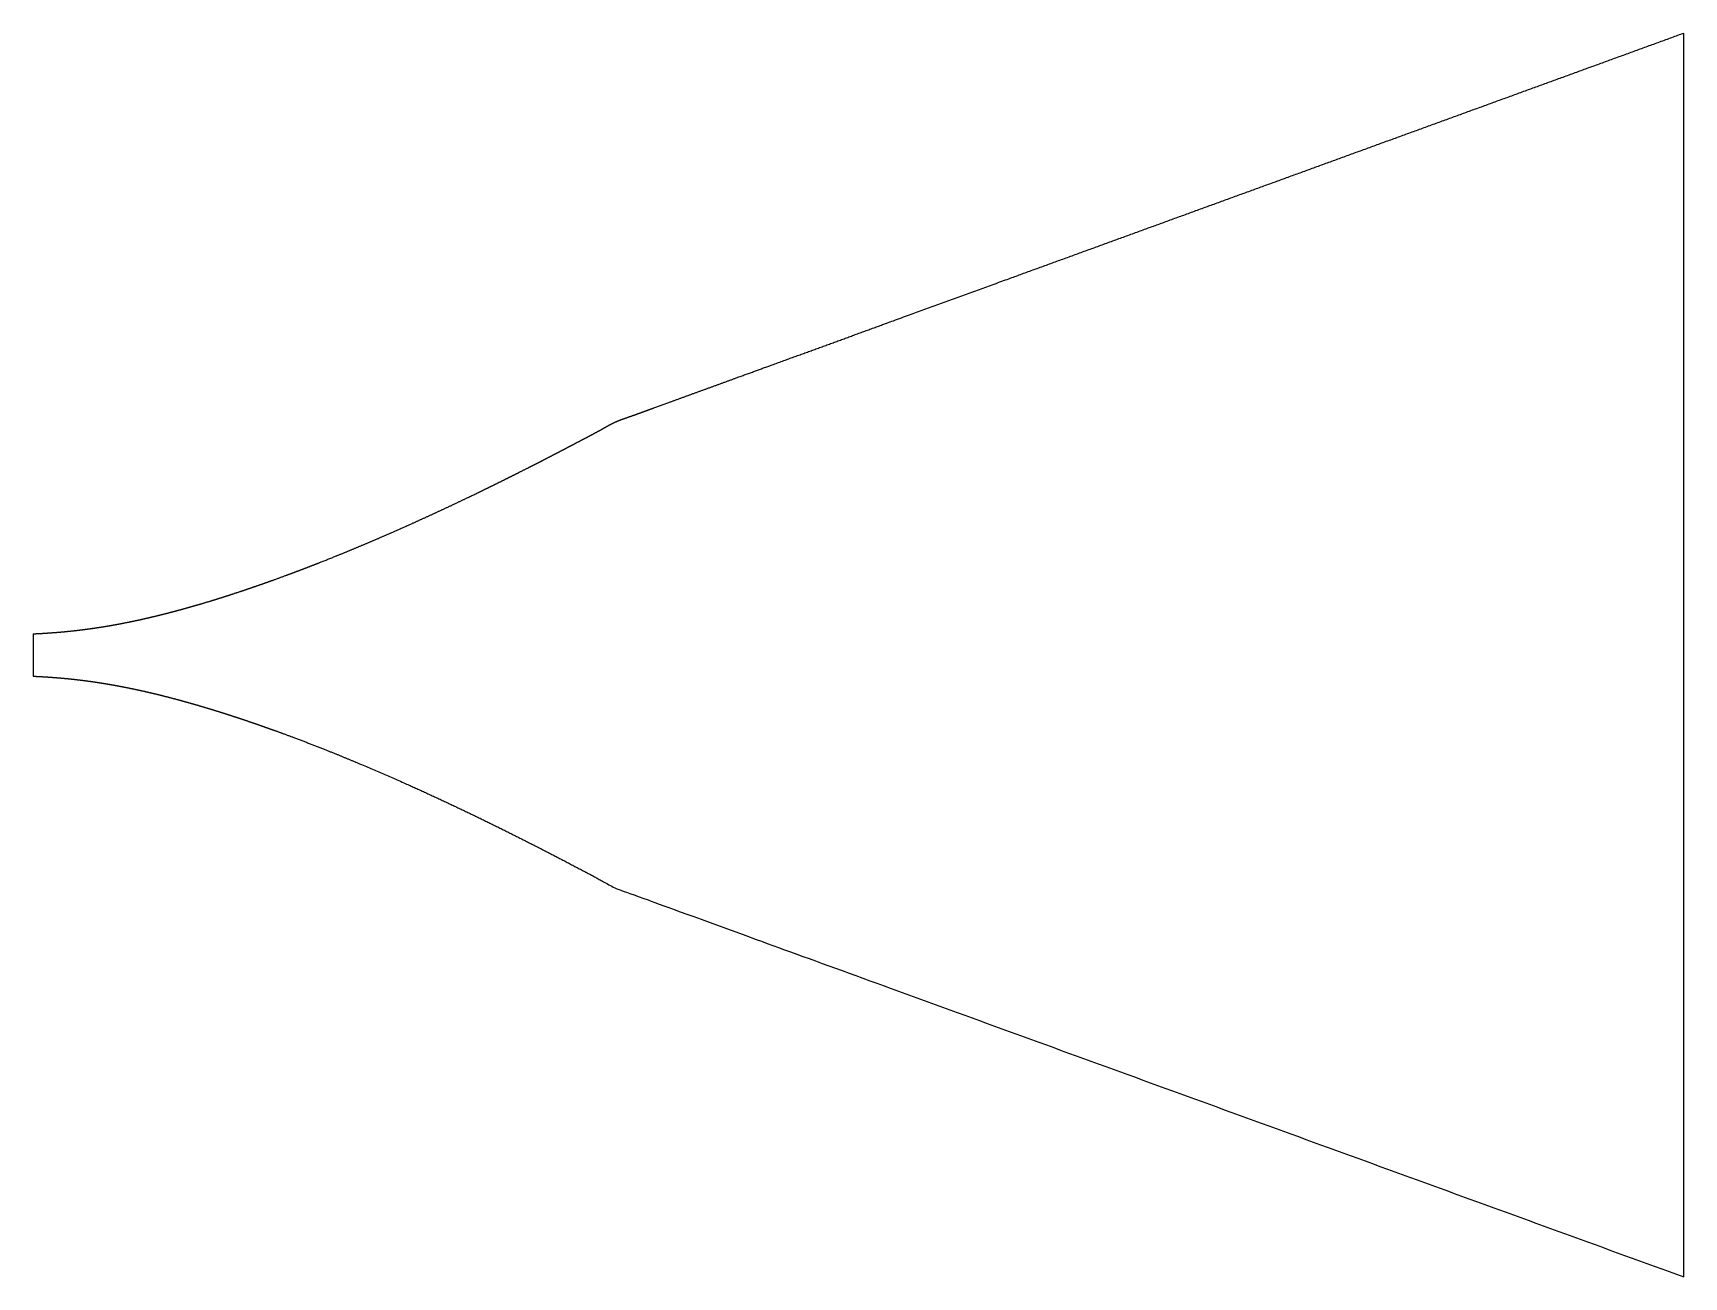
# Model space of a CAD drawing. Header units: millimetres. Extents: x -0.5 to 0.49, y -0.373 to 0.373.
import ezdxf

# ---------------------------------------------------------------- set-up
doc = ezdxf.new("R2010")
doc.units = ezdxf.units.MM

msp = doc.modelspace()

# ---------------------------------------------------------------- linework, layer by layer
for p, q in [((0.49, -0.37303, -1), (0.49, 0.37303, -1)), ((-0.5, 0.0127, -1), (-0.5, -0.0127, -1))]:
    msp.add_line(p, q)
for points, knots in [([(-0.5, 0.0127, -1), (-0.49864, 0.01276, -1), (-0.49728, 0.01283, -1), (-0.49592, 0.0129, -1), (-0.49456, 0.01298, -1), (-0.49319, 0.01306, -1), (-0.49183, 0.01315, -1), (-0.49047, 0.01324, -1), (-0.48775, 0.01343, -1), (-0.48639, 0.01354, -1), (-0.48503, 0.01364, -1), (-0.48367, 0.01376, -1), (-0.4823, 0.01388, -1), (-0.48094, 0.01401, -1), (-0.47958, 0.01414, -1), (-0.47586, 0.01452, -1), (-0.47351, 0.01478, -1), (-0.47116, 0.01505, -1), (-0.46881, 0.01535, -1), (-0.46645, 0.01566, -1), (-0.46411, 0.016, -1), (-0.46176, 0.01635, -1), (-0.45743, 0.01703, -1), (-0.45544, 0.01736, -1), (-0.45346, 0.01769, -1), (-0.45148, 0.01804, -1), (-0.4495, 0.0184, -1), (-0.44752, 0.01878, -1), (-0.44555, 0.01917, -1), (-0.44183, 0.01991, -1), (-0.4401, 0.02027, -1), (-0.43837, 0.02064, -1), (-0.43663, 0.02101, -1), (-0.4349, 0.02139, -1), (-0.43317, 0.02178, -1), (-0.43144, 0.02218, -1), (-0.4281, 0.02297, -1), (-0.42649, 0.02335, -1), (-0.42488, 0.02374, -1), (-0.42327, 0.02414, -1), (-0.42166, 0.02454, -1), (-0.42005, 0.02495, -1), (-0.41845, 0.02537, -1), (-0.41399, 0.02654, -1), (-0.41113, 0.02731, -1), (-0.40828, 0.02809, -1), (-0.40544, 0.02889, -1), (-0.40259, 0.02971, -1), (-0.39975, 0.03054, -1), (-0.39691, 0.03139, -1), (-0.39196, 0.03289, -1), (-0.38986, 0.03354, -1), (-0.38775, 0.0342, -1), (-0.38565, 0.03486, -1), (-0.38354, 0.03554, -1), (-0.38144, 0.03622, -1), (-0.37934, 0.0369, -1), (-0.37383, 0.03872, -1), (-0.37043, 0.03987, -1), (-0.36702, 0.04103, -1), (-0.36363, 0.04221, -1), (-0.36023, 0.04341, -1), (-0.35684, 0.04462, -1), (-0.35345, 0.04585, -1), (-0.34656, 0.04838, -1), (-0.34306, 0.04968, -1), (-0.33957, 0.051, -1), (-0.33608, 0.05233, -1), (-0.33259, 0.05368, -1), (-0.32911, 0.05505, -1), (-0.32562, 0.05642, -1), (-0.31656, 0.06005, -1), (-0.31098, 0.06232, -1), (-0.30541, 0.06463, -1), (-0.29985, 0.06697, -1), (-0.29429, 0.06935, -1), (-0.28874, 0.07175, -1), (-0.2832, 0.07419, -1), (-0.27194, 0.0792, -1), (-0.26623, 0.08179, -1), (-0.26052, 0.0844, -1), (-0.25482, 0.08704, -1), (-0.24912, 0.08971, -1), (-0.24343, 0.09241, -1), (-0.23775, 0.09514, -1), (-0.2286, 0.09958, -1), (-0.22513, 0.10127, -1), (-0.22166, 0.10297, -1), (-0.21819, 0.10469, -1), (-0.21473, 0.10642, -1), (-0.21127, 0.10815, -1), (-0.20781, 0.10989, -1), (-0.20262, 0.11252, -1), (-0.20088, 0.1134, -1), (-0.19915, 0.11428, -1), (-0.19742, 0.11517, -1), (-0.19569, 0.11606, -1), (-0.19395, 0.11695, -1), (-0.19222, 0.11784, -1), (-0.18851, 0.11976, -1), (-0.18653, 0.12078, -1), (-0.18454, 0.12181, -1), (-0.18256, 0.12284, -1), (-0.18059, 0.12388, -1), (-0.17861, 0.12492, -1), (-0.17663, 0.12597, -1), (-0.17329, 0.12773, -1), (-0.17193, 0.12845, -1), (-0.17057, 0.12917, -1), (-0.16921, 0.12988, -1), (-0.16784, 0.13059, -1), (-0.16648, 0.1313, -1), (-0.16512, 0.13202, -1), (-0.16252, 0.13341, -1), (-0.16128, 0.1341, -1), (-0.16004, 0.13477, -1), (-0.1588, 0.13545, -1), (-0.15757, 0.13616, -1), (-0.15634, 0.13688, -1), (-0.15511, 0.13758, -1), (-0.15265, 0.13887, -1), (-0.15143, 0.13947, -1), (-0.1502, 0.14004, -1), (-0.14897, 0.14057, -1), (-0.14773, 0.14107, -1), (-0.14647, 0.14151, -1), (-0.14522, 0.14192, -1), (-0.14185, 0.14307, -1), (-0.13975, 0.14381, -1), (-0.13764, 0.14456, -1), (-0.13554, 0.14531, -1), (-0.13344, 0.14614, -1), (-0.13134, 0.14687, -1), (-0.12923, 0.14765, -1), (-0.12033, 0.15089, -1), (-0.11352, 0.15337, -1), (-0.10671, 0.15584, -1), (-0.09991, 0.15832, -1), (-0.0931, 0.1608, -1), (-0.08629, 0.16327, -1), (-0.07949, 0.16575, -1), (-0.05979, 0.17292, -1), (-0.04724, 0.17749, -1), (-0.03491, 0.18198, -1), (-0.02269, 0.18643, -1), (-0.01047, 0.19087, -1), (0.00186, 0.19536, -1), (0.01442, 0.19993, -1), (0.08514, 0.22567, -1), (0.14298, 0.24673, -1), (0.20082, 0.26778, -1), (0.25865, 0.28883, -1), (0.31649, 0.30988, -1), (0.37433, 0.33093, -1), (0.43216, 0.35198, -1), (0.49, 0.37303, -1)], [0, 0, 0, 0, 0, 0, 0, 0, 0, 0.010645, 0.010645, 0.010645, 0.010645, 0.010645, 0.010645, 0.010645, 0.02129, 0.02129, 0.02129, 0.02129, 0.02129, 0.02129, 0.02129, 0.039708, 0.039708, 0.039708, 0.039708, 0.039708, 0.039708, 0.039708, 0.055276, 0.055276, 0.055276, 0.055276, 0.055276, 0.055276, 0.055276, 0.068948, 0.068948, 0.068948, 0.068948, 0.068948, 0.068948, 0.068948, 0.081688, 0.081688, 0.081688, 0.081688, 0.081688, 0.081688, 0.081688, 0.104328, 0.104328, 0.104328, 0.104328, 0.104328, 0.104328, 0.104328, 0.121143, 0.121143, 0.121143, 0.121143, 0.121143, 0.121143, 0.121143, 0.148436, 0.148436, 0.148436, 0.148436, 0.148436, 0.148436, 0.148436, 0.176628, 0.176628, 0.176628, 0.176628, 0.176628, 0.176628, 0.176628, 0.221884, 0.221884, 0.221884, 0.221884, 0.221884, 0.221884, 0.221884, 0.268665, 0.268665, 0.268665, 0.268665, 0.268665, 0.268665, 0.268665, 0.297292, 0.297292, 0.297292, 0.297292, 0.297292, 0.297292, 0.297292, 0.311655, 0.311655, 0.311655, 0.311655, 0.311655, 0.311655, 0.311655, 0.328111, 0.328111, 0.328111, 0.328111, 0.328111, 0.328111, 0.328111, 0.339434, 0.339434, 0.339434, 0.339434, 0.339434, 0.339434, 0.339434, 0.349796, 0.349796, 0.349796, 0.349796, 0.349796, 0.349796, 0.349796, 0.359848, 0.359848, 0.359848, 0.359848, 0.359848, 0.359848, 0.359848, 0.376749, 0.376749, 0.376749, 0.376749, 0.376749, 0.376749, 0.376749, 0.431459, 0.431459, 0.431459, 0.431459, 0.431459, 0.431459, 0.431459, 0.535088, 0.535088, 0.535088, 0.535088, 0.535088, 0.535088, 0.535088, 1, 1, 1, 1, 1, 1, 1, 1, 1]), ([(-0.5, -0.0127, -1), (-0.49864, -0.01276, -1), (-0.49728, -0.01283, -1), (-0.49592, -0.0129, -1), (-0.49456, -0.01298, -1), (-0.49319, -0.01306, -1), (-0.49183, -0.01315, -1), (-0.49047, -0.01324, -1), (-0.48775, -0.01343, -1), (-0.48639, -0.01354, -1), (-0.48503, -0.01364, -1), (-0.48367, -0.01376, -1), (-0.4823, -0.01388, -1), (-0.48094, -0.01401, -1), (-0.47958, -0.01414, -1), (-0.47586, -0.01452, -1), (-0.47351, -0.01478, -1), (-0.47116, -0.01505, -1), (-0.46881, -0.01535, -1), (-0.46645, -0.01566, -1), (-0.46411, -0.016, -1), (-0.46176, -0.01635, -1), (-0.45743, -0.01703, -1), (-0.45544, -0.01736, -1), (-0.45346, -0.01769, -1), (-0.45148, -0.01804, -1), (-0.4495, -0.0184, -1), (-0.44752, -0.01878, -1), (-0.44555, -0.01917, -1), (-0.44183, -0.01991, -1), (-0.4401, -0.02027, -1), (-0.43837, -0.02064, -1), (-0.43663, -0.02101, -1), (-0.4349, -0.02139, -1), (-0.43317, -0.02178, -1), (-0.43144, -0.02218, -1), (-0.4281, -0.02297, -1), (-0.42649, -0.02335, -1), (-0.42488, -0.02374, -1), (-0.42327, -0.02414, -1), (-0.42166, -0.02454, -1), (-0.42005, -0.02495, -1), (-0.41845, -0.02537, -1), (-0.41399, -0.02654, -1), (-0.41113, -0.02731, -1), (-0.40828, -0.02809, -1), (-0.40544, -0.02889, -1), (-0.40259, -0.02971, -1), (-0.39975, -0.03054, -1), (-0.39691, -0.03139, -1), (-0.39196, -0.03289, -1), (-0.38986, -0.03354, -1), (-0.38775, -0.0342, -1), (-0.38565, -0.03486, -1), (-0.38354, -0.03554, -1), (-0.38144, -0.03622, -1), (-0.37934, -0.0369, -1), (-0.37383, -0.03872, -1), (-0.37043, -0.03987, -1), (-0.36702, -0.04103, -1), (-0.36363, -0.04221, -1), (-0.36023, -0.04341, -1), (-0.35684, -0.04462, -1), (-0.35345, -0.04585, -1), (-0.34656, -0.04838, -1), (-0.34306, -0.04968, -1), (-0.33957, -0.051, -1), (-0.33608, -0.05233, -1), (-0.33259, -0.05368, -1), (-0.32911, -0.05505, -1), (-0.32562, -0.05642, -1), (-0.31656, -0.06005, -1), (-0.31098, -0.06233, -1), (-0.30541, -0.06463, -1), (-0.29985, -0.06697, -1), (-0.29429, -0.06935, -1), (-0.28874, -0.07175, -1), (-0.2832, -0.07419, -1), (-0.2719, -0.07922, -1), (-0.26614, -0.08182, -1), (-0.26039, -0.08445, -1), (-0.25465, -0.08712, -1), (-0.24892, -0.0898, -1), (-0.24319, -0.09253, -1), (-0.23747, -0.09527, -1), (-0.22853, -0.09961, -1), (-0.22531, -0.10118, -1), (-0.22208, -0.10277, -1), (-0.21887, -0.10436, -1), (-0.21565, -0.10596, -1), (-0.21244, -0.10756, -1), (-0.20922, -0.10918, -1), (-0.20428, -0.11168, -1), (-0.20255, -0.11255, -1), (-0.20082, -0.11343, -1), (-0.19908, -0.11432, -1), (-0.19735, -0.1152, -1), (-0.19562, -0.11609, -1), (-0.19389, -0.11698, -1), (-0.19042, -0.11877, -1), (-0.18868, -0.11966, -1), (-0.18695, -0.12056, -1), (-0.18522, -0.12146, -1), (-0.18348, -0.12236, -1), (-0.18175, -0.12327, -1), (-0.18002, -0.12418, -1), (-0.17668, -0.12594, -1), (-0.17508, -0.12679, -1), (-0.17347, -0.12764, -1), (-0.17186, -0.12849, -1), (-0.17025, -0.12933, -1), (-0.16864, -0.13017, -1), (-0.16703, -0.13101, -1), (-0.16406, -0.13259, -1), (-0.16289, -0.1332, -1), (-0.1618, -0.13382, -1), (-0.16065, -0.13445, -1), (-0.15938, -0.13512, -1), (-0.15796, -0.13592, -1), (-0.15636, -0.13689, -1), (-0.1533, -0.13855, -1), (-0.15206, -0.13918, -1), (-0.15082, -0.13976, -1), (-0.14958, -0.14031, -1), (-0.14835, -0.14082, -1), (-0.14711, -0.14129, -1), (-0.14587, -0.1417, -1), (-0.14389, -0.14237, -1), (-0.14315, -0.14263, -1), (-0.14241, -0.14288, -1), (-0.14166, -0.14314, -1), (-0.14092, -0.1434, -1), (-0.14018, -0.14367, -1), (-0.13944, -0.14393, -1), (-0.13815, -0.14439, -1), (-0.13646, -0.14499, -1), (-0.13456, -0.14569, -1), (-0.13283, -0.14633, -1), (-0.13119, -0.14694, -1), (-0.12908, -0.14771, -1), (-0.12546, -0.14902, -1), (-0.11219, -0.15385, -1), (-0.09334, -0.16072, -1), (-0.07009, -0.16917, -1), (-0.04745, -0.17741, -1), (-0.02777, -0.18458, -1), (-0.01079, -0.19076, -1), (0.00626, -0.19697, -1), (0.08629, -0.22609, -1), (0.14396, -0.24708, -1), (0.20164, -0.26807, -1), (0.25931, -0.28907, -1), (0.31698, -0.31006, -1), (0.37465, -0.33105, -1), (0.43233, -0.35204, -1), (0.49, -0.37303, -1)], [0, 0, 0, 0, 0, 0, 0, 0, 0, 0.028242, 0.028242, 0.028242, 0.028242, 0.028242, 0.028242, 0.028242, 0.056485, 0.056485, 0.056485, 0.056485, 0.056485, 0.056485, 0.056485, 0.105348, 0.105348, 0.105348, 0.105348, 0.105348, 0.105348, 0.105348, 0.146651, 0.146651, 0.146651, 0.146651, 0.146651, 0.146651, 0.146651, 0.182925, 0.182925, 0.182925, 0.182925, 0.182925, 0.182925, 0.182925, 0.216725, 0.216725, 0.216725, 0.216725, 0.216725, 0.216725, 0.216725, 0.276792, 0.276792, 0.276792, 0.276792, 0.276792, 0.276792, 0.276792, 0.321401, 0.321401, 0.321401, 0.321401, 0.321401, 0.321401, 0.321401, 0.393812, 0.393812, 0.393812, 0.393812, 0.393812, 0.393812, 0.393812, 0.468609, 0.468609, 0.468609, 0.468609, 0.468609, 0.468609, 0.468609, 0.58869, 0.58869, 0.58869, 0.58869, 0.58869, 0.58869, 0.58869, 0.713666, 0.713666, 0.713666, 0.713666, 0.713666, 0.713666, 0.713666, 0.784181, 0.784181, 0.784181, 0.784181, 0.784181, 0.784181, 0.784181, 0.822232, 0.822232, 0.822232, 0.822232, 0.822232, 0.822232, 0.822232, 0.860332, 0.860332, 0.860332, 0.860332, 0.860332, 0.860332, 0.860332, 0.895758, 0.895758, 0.895758, 0.895758, 0.895758, 0.895758, 0.895758, 0.925869, 0.925869, 0.925869, 0.925869, 0.925869, 0.925869, 0.925869, 0.946184, 0.946184, 0.946184, 0.946184, 0.946184, 0.946184, 0.946184, 0.958384, 0.958384, 0.958384, 0.958384, 0.958384, 0.958384, 0.958384, 0.967324, 0.967324, 0.967324, 0.967324, 0.967324, 0.967324, 0.967324, 0.976451, 0.976451, 0.976451, 0.976451, 0.976451, 0.976451, 0.976451, 1, 1, 1, 1, 1, 1, 1, 1, 1])]:
    msp.add_open_spline(points, degree=8, knots=knots)

doc.saveas('drawing.dxf')
